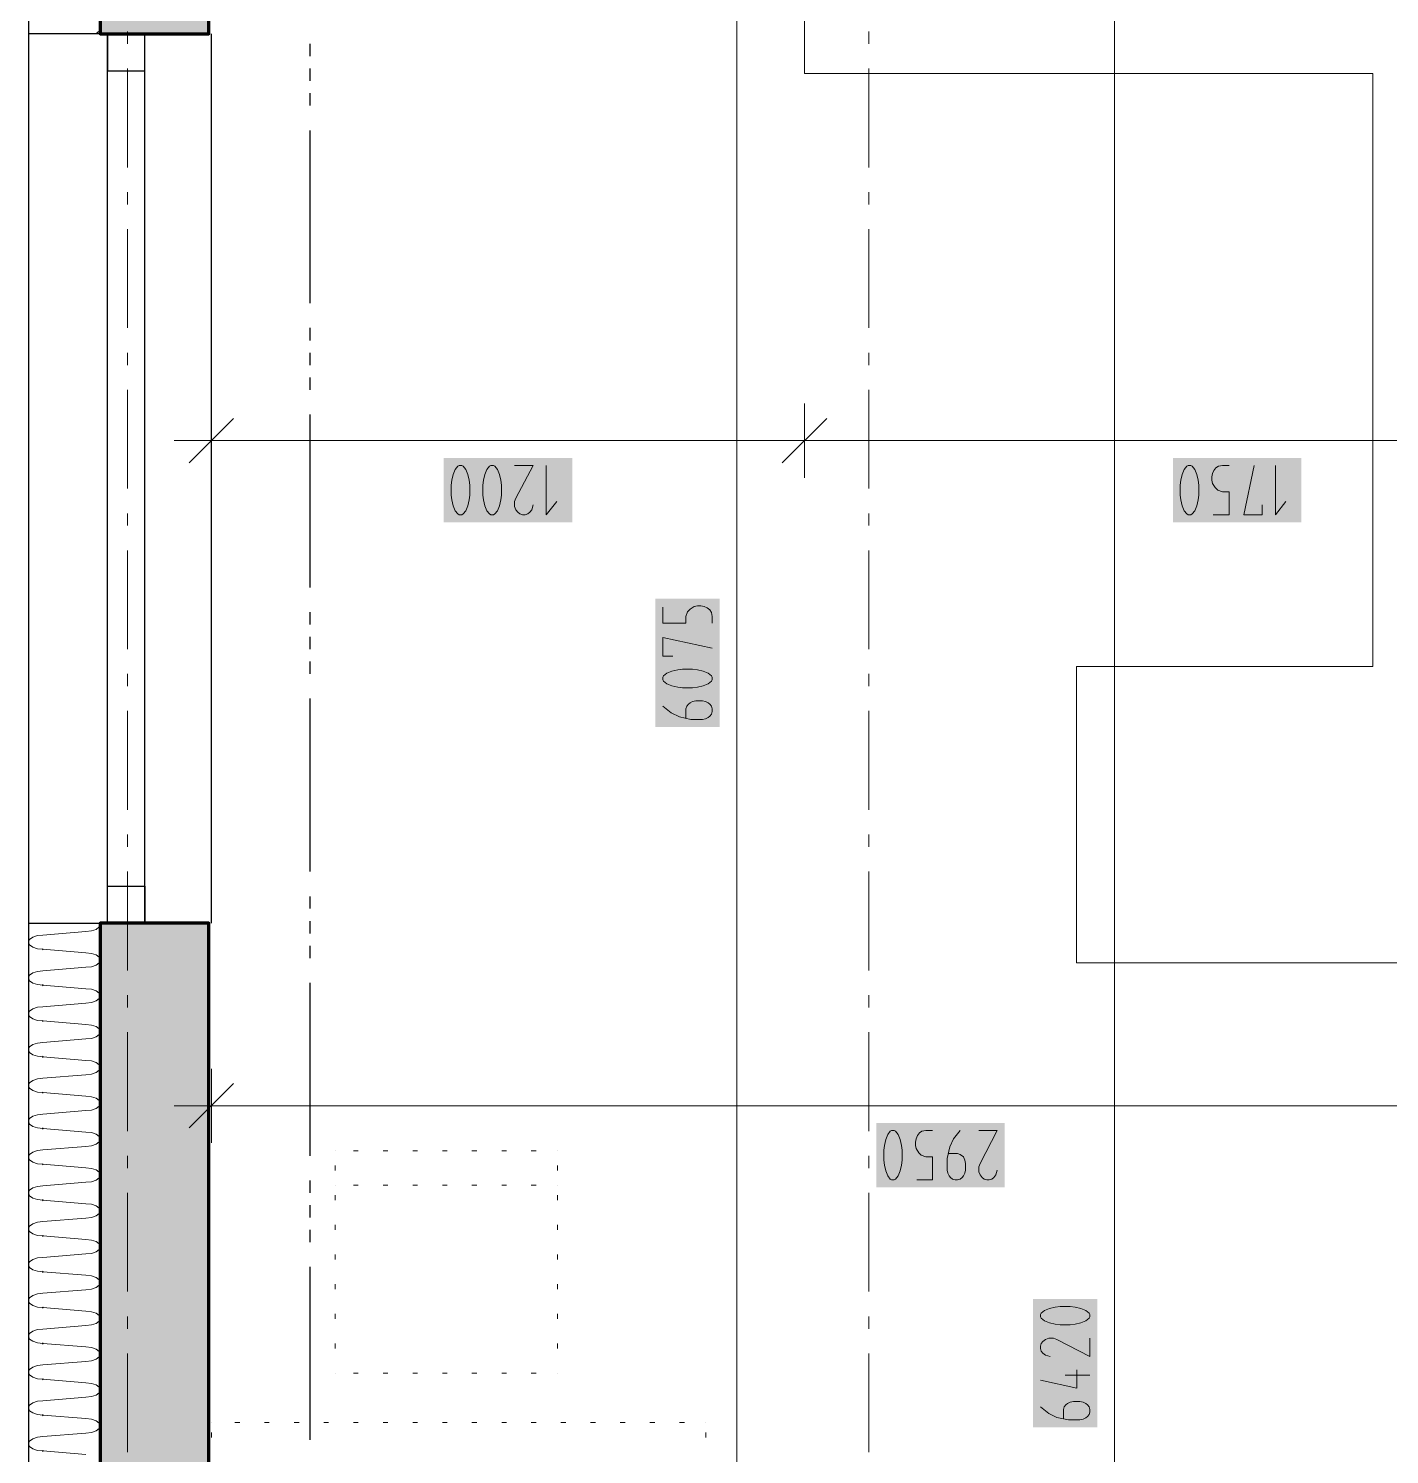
# Model space of a CAD drawing. Header units: millimetres. Extents: x 0 to 594, y 0 to 420.
# Drawn here: x 73.57 to 101.4, y 172.93 to 202.1 of the extents above; entities that cross this region are included whole.
import ezdxf

# ---------------------------------------------------------------- set-up
doc = ezdxf.new("R2010")
doc.units = ezdxf.units.MM
doc.header["$LTSCALE"] = 8
for name, color, linetype in [('PDF_Koty delkove', 7, 'Continuous'), ('PDF_Kuchyne', 7, 'Continuous'), ('PDF_Nabytek', 7, 'Continuous'), ('PDF_Okna', 7, 'Continuous'), ('PDF_Osy hlavni', 7, 'Continuous'), ('PDF_Pozarni useky', 7, 'Continuous'), ('PDF_Steny obvodove nosne', 7, 'Continuous'), ('PDF_Zatepleni', 7, 'Continuous')]:
    doc.layers.add(name, color=color, linetype=linetype)

msp = doc.modelspace()

# ---------------------------------------------------------------- linework, layer by layer
at = {"layer": 'PDF_Koty delkove', "lineweight": 18}
for points in [[(95.782, 167.487), (95.782, 167.863), (95.782, 183.802), (95.782, 207.248), (95.782, 208.714), (95.782, 220.189), (95.782, 221.301), (95.782, 242.582), (95.782, 244.047), (95.782, 287.974), (95.782, 290.552), (95.782, 291.917), (95.782, 360.208), (95.782, 364.049)], [(88.059, 158.419), (88.059, 167.564), (88.059, 174.159), (88.059, 219.835), (88.059, 221.301), (88.059, 236.01), (88.059, 237.476), (88.059, 287.974), (88.059, 291.816)], [(77.309, 194.427), (77.309, 193.669), (77.309, 192.911)], [(89.441, 194.427), (89.441, 193.669), (89.441, 192.911)], [(77.764, 194.124), (76.854, 193.214)], [(89.896, 194.124), (88.986, 193.214)], [(77.309, 193.669), (76.551, 193.669)], [(116.939, 193.669), (110.267, 193.669), (108.498, 193.669), (107.133, 193.669), (89.441, 193.669), (77.309, 193.669)], [(82.943, 192.236), (82.996, 192.169), (83.024, 192.153), (83.077, 192.153), (83.105, 192.169), (83.158, 192.236), (83.199, 192.338), (83.226, 192.456), (83.24, 192.556), (83.24, 192.758), (83.226, 192.859), (83.199, 192.977), (83.158, 193.079), (83.105, 193.146), (83.077, 193.163), (83.024, 193.163), (82.996, 193.146), (82.943, 193.079), (82.902, 192.977), (82.876, 192.859), (82.862, 192.758)], [(83.51, 193.163), (83.888, 193.163), (83.537, 192.489), (83.51, 192.421), (83.51, 192.32), (83.537, 192.254), (83.577, 192.203), (83.618, 192.169), (83.672, 192.153), (83.725, 192.153), (83.78, 192.169), (83.82, 192.203), (83.861, 192.254), (83.888, 192.354)], [(84.158, 193.163), (84.158, 192.153), (84.373, 192.421)], [(97.774, 192.859), (97.774, 192.927), (97.787, 192.995), (97.814, 193.061), (97.855, 193.112), (97.908, 193.146), (97.989, 193.163), (98.124, 193.163)], [(98.8, 192.354), (98.8, 192.153), (98.422, 192.153), (98.637, 193.163)], [(99.07, 193.163), (99.07, 192.153), (99.285, 192.421)], [(97.8, 192.153), (98.124, 192.153), (98.124, 192.624), (97.989, 192.624), (97.895, 192.658), (97.841, 192.709), (97.787, 192.792), (97.774, 192.859)], [(82.862, 192.758), (82.862, 192.556), (82.876, 192.456), (82.902, 192.338), (82.943, 192.236)], [(86.543, 190.261), (86.543, 189.937), (87.014, 189.937), (87.014, 190.073), (87.048, 190.167), (87.099, 190.221), (87.183, 190.274), (87.25, 190.288), (87.317, 190.288), (87.385, 190.274), (87.452, 190.248), (87.502, 190.207), (87.537, 190.154), (87.554, 190.073), (87.554, 189.937)], [(86.744, 189.262), (86.543, 189.262), (86.543, 189.64), (87.554, 189.424)], [(86.559, 188.857), (86.543, 188.83), (86.543, 188.776), (86.559, 188.749), (86.627, 188.695), (86.728, 188.655), (86.846, 188.627), (86.946, 188.614), (87.148, 188.614), (87.25, 188.627), (87.368, 188.655), (87.469, 188.695), (87.537, 188.749), (87.554, 188.776), (87.554, 188.83), (87.537, 188.857), (87.469, 188.911), (87.368, 188.951), (87.25, 188.978), (87.148, 188.992)], [(87.148, 188.992), (86.946, 188.992), (86.846, 188.978), (86.728, 188.951), (86.627, 188.911), (86.559, 188.857)], [(87.014, 187.993), (87.014, 188.182), (87.031, 188.236), (87.064, 188.277), (87.099, 188.303), (87.148, 188.33), (87.216, 188.344), (87.351, 188.344), (87.418, 188.33), (87.469, 188.303), (87.502, 188.277), (87.537, 188.236), (87.554, 188.182), (87.554, 188.128), (87.537, 188.074), (87.502, 188.034), (87.469, 188.007), (87.418, 187.979), (87.351, 187.966), (87.115, 187.966), (86.88, 188.02), (86.711, 188.101), (86.543, 188.236)], [(77.309, 180.821), (77.309, 180.063), (77.309, 179.305)], [(77.764, 180.518), (76.854, 179.608)], [(132.761, 180.063), (122.143, 180.063), (108.649, 180.063), (107.133, 180.063), (77.309, 180.063), (76.551, 180.063)], [(91.438, 178.95), (91.438, 179.152), (91.424, 179.253), (91.397, 179.371), (91.356, 179.472), (91.303, 179.54), (91.275, 179.557), (91.222, 179.557), (91.194, 179.54), (91.141, 179.472), (91.1, 179.371), (91.074, 179.253), (91.06, 179.152)], [(91.735, 178.546), (92.059, 178.546), (92.059, 179.017), (91.923, 179.017), (91.829, 179.052), (91.775, 179.102), (91.722, 179.186), (91.708, 179.253), (91.708, 179.321), (91.722, 179.388), (91.748, 179.455), (91.789, 179.506), (91.842, 179.54), (91.923, 179.557), (92.059, 179.557)], [(92.626, 179.557), (92.49, 179.388), (92.409, 179.22), (92.356, 178.984), (92.356, 178.747), (92.37, 178.681), (92.396, 178.63), (92.423, 178.597), (92.464, 178.562), (92.518, 178.546), (92.571, 178.546), (92.626, 178.562), (92.666, 178.597), (92.693, 178.63), (92.72, 178.681), (92.734, 178.747), (92.734, 178.883), (92.72, 178.95), (92.693, 179.017), (92.626, 179.068), (92.571, 179.085), (92.383, 179.085)], [(93.004, 179.557), (93.382, 179.557), (93.031, 178.883), (93.004, 178.815), (93.004, 178.714), (93.031, 178.647), (93.071, 178.597), (93.112, 178.562), (93.166, 178.546), (93.219, 178.546), (93.274, 178.562)], [(91.06, 179.152), (91.06, 178.95), (91.074, 178.85), (91.1, 178.731), (91.141, 178.63), (91.194, 178.562), (91.222, 178.546), (91.275, 178.546), (91.303, 178.562), (91.356, 178.63), (91.397, 178.731), (91.424, 178.85), (91.438, 178.95)], [(93.274, 178.562), (93.314, 178.597), (93.355, 178.647), (93.382, 178.747)], [(95.277, 174.931), (94.602, 175.283), (94.535, 175.31), (94.434, 175.31), (94.367, 175.283), (94.316, 175.242), (94.282, 175.202), (94.266, 175.147), (94.266, 175.094), (94.282, 175.04), (94.316, 174.999), (94.367, 174.959), (94.467, 174.931)], [(95.277, 175.31), (95.277, 174.931)], [(95.007, 174.661), (95.007, 174.283), (94.266, 174.446)], [(95.277, 174.554), (94.771, 174.554)], [(94.737, 173.663), (94.737, 173.851), (94.754, 173.906), (94.787, 173.946), (94.822, 173.973), (94.871, 174), (94.939, 174.013), (95.074, 174.013), (95.141, 174), (95.192, 173.973), (95.225, 173.946), (95.26, 173.906), (95.277, 173.851), (95.277, 173.798), (95.26, 173.744), (95.225, 173.703), (95.192, 173.676), (95.141, 173.649), (95.074, 173.635), (94.838, 173.635), (94.602, 173.689), (94.434, 173.77), (94.266, 173.906)]]:
    msp.add_lwpolyline(points, dxfattribs=at)
for points in [[(82.214, 192.758), (82.214, 192.556), (82.228, 192.456), (82.254, 192.338), (82.295, 192.236), (82.348, 192.169), (82.376, 192.153), (82.429, 192.153), (82.457, 192.169), (82.51, 192.236), (82.551, 192.338), (82.578, 192.456), (82.592, 192.556), (82.592, 192.758), (82.578, 192.859), (82.551, 192.977), (82.51, 193.079), (82.457, 193.146), (82.429, 193.163), (82.376, 193.163), (82.348, 193.146), (82.295, 193.079), (82.254, 192.977), (82.228, 192.859)], [(97.126, 192.758), (97.126, 192.556), (97.139, 192.456), (97.166, 192.338), (97.207, 192.236), (97.26, 192.169), (97.288, 192.153), (97.341, 192.153), (97.369, 192.169), (97.422, 192.236), (97.463, 192.338), (97.49, 192.456), (97.504, 192.556), (97.504, 192.758), (97.49, 192.859), (97.463, 192.977), (97.422, 193.079), (97.369, 193.146), (97.341, 193.163), (97.288, 193.163), (97.26, 193.146), (97.207, 193.079), (97.166, 192.977), (97.139, 192.859)], [(94.871, 175.958), (94.669, 175.958), (94.569, 175.944), (94.451, 175.917), (94.35, 175.877), (94.282, 175.823), (94.266, 175.796), (94.266, 175.742), (94.282, 175.715), (94.35, 175.661), (94.451, 175.621), (94.569, 175.593), (94.669, 175.579), (94.871, 175.579), (94.973, 175.593), (95.091, 175.621), (95.192, 175.661), (95.26, 175.715), (95.277, 175.742), (95.277, 175.796), (95.26, 175.823), (95.192, 175.877), (95.091, 175.917), (94.973, 175.944)]]:
    msp.add_lwpolyline(points, close=True, dxfattribs=at)
at = {"layer": 'PDF_Koty delkove', "color": 7, "lineweight": 18, "true_color": 0xffffff, "transparency": 33554559}
for points in [[(84.688, 193.315), (82.062, 193.315), (84.688, 192.001), (82.062, 192.001)], [(99.6, 193.315), (96.974, 193.315), (99.6, 192.001), (96.974, 192.001)], [(87.705, 187.814), (87.705, 190.439), (86.391, 187.814), (86.391, 190.439)], [(93.534, 179.709), (90.908, 179.709), (93.534, 178.395), (90.908, 178.395)], [(95.428, 173.483), (95.428, 176.109), (94.114, 173.483), (94.114, 176.109)]]:
    msp.add_solid(points, dxfattribs=at)
at = {"layer": 'PDF_Kuchyne', "lineweight": 13}
msp.add_lwpolyline([(107.133, 189.051), (107.133, 207.248), (101.067, 207.248), (89.441, 207.248), (89.441, 201.182), (101.067, 201.182), (101.067, 189.051), (95.001, 189.051), (95.001, 182.985), (107.133, 182.985), (107.133, 189.051)], dxfattribs=at)
at = {"layer": 'PDF_Nabytek', "lineweight": 13}
for points in [[(79.841, 179.144), (79.841, 179.144)], [(79.841, 179.144), (79.841, 179.144)], [(80.314, 179.144), (80.213, 179.144)], [(80.92, 179.144), (80.819, 179.144)], [(81.527, 179.144), (81.426, 179.144)], [(82.134, 179.144), (82.033, 179.144)], [(82.74, 179.144), (82.639, 179.144)], [(83.347, 179.144), (83.246, 179.144)], [(83.953, 179.144), (83.852, 179.144)], [(84.39, 179.144), (84.39, 179.144)], [(84.39, 179.144), (84.39, 179.144)], [(79.841, 178.737), (79.841, 178.838)], [(84.39, 178.737), (84.39, 178.838)], [(79.841, 178.436), (79.841, 178.436)], [(80.314, 178.436), (80.213, 178.436)], [(80.92, 178.436), (80.819, 178.436)], [(81.527, 178.436), (81.426, 178.436)], [(82.134, 178.436), (82.033, 178.436)], [(82.74, 178.436), (82.639, 178.436)], [(83.347, 178.436), (83.246, 178.436)], [(83.953, 178.436), (83.852, 178.436)], [(84.39, 178.436), (84.39, 178.436)], [(79.841, 178.13), (79.841, 178.231)], [(84.39, 178.13), (84.39, 178.231)], [(79.841, 177.523), (79.841, 177.625)], [(84.39, 177.523), (84.39, 177.625)], [(79.841, 176.917), (79.841, 177.018)], [(84.39, 176.917), (84.39, 177.018)], [(79.841, 176.31), (79.841, 176.411)], [(84.39, 176.31), (84.39, 176.411)], [(79.841, 175.704), (79.841, 175.805)], [(84.39, 175.704), (84.39, 175.805)], [(79.841, 175.097), (79.841, 175.198)], [(84.39, 175.097), (84.39, 175.198)], [(79.841, 174.594), (79.841, 174.594)], [(79.841, 174.594), (79.841, 174.594)], [(80.314, 174.594), (80.213, 174.594)], [(80.92, 174.594), (80.819, 174.594)], [(81.527, 174.594), (81.426, 174.594)], [(82.134, 174.594), (82.033, 174.594)], [(82.74, 174.594), (82.639, 174.594)], [(83.347, 174.594), (83.246, 174.594)], [(83.953, 174.594), (83.852, 174.594)], [(84.39, 174.594), (84.39, 174.594)], [(84.39, 174.594), (84.39, 174.594)], [(77.309, 173.583), (77.309, 173.583)], [(77.309, 173.583), (77.309, 173.583)], [(77.888, 173.583), (77.786, 173.583)], [(78.494, 173.583), (78.393, 173.583)], [(79.101, 173.583), (79, 173.583)], [(79.707, 173.583), (79.606, 173.583)], [(80.314, 173.583), (80.213, 173.583)], [(80.92, 173.583), (80.819, 173.583)], [(81.527, 173.583), (81.426, 173.583)], [(82.134, 173.583), (82.033, 173.583)], [(82.74, 173.583), (82.639, 173.583)], [(83.347, 173.583), (83.246, 173.583)], [(83.953, 173.583), (83.852, 173.583)], [(84.56, 173.583), (84.459, 173.583)], [(85.166, 173.583), (85.065, 173.583)], [(85.773, 173.583), (85.672, 173.583)], [(86.38, 173.583), (86.279, 173.583)], [(86.986, 173.583), (86.885, 173.583)], [(87.419, 173.583), (87.419, 173.583)], [(87.419, 173.583), (87.419, 173.583)], [(77.309, 173.277), (77.309, 173.378)], [(87.419, 173.277), (87.419, 173.378)]]:
    msp.add_lwpolyline(points, dxfattribs=at)
at = {"layer": 'PDF_Okna', "lineweight": 25}
for points in [[(73.569, 201.994), (73.569, 183.797)], [(75.186, 183.797), (75.186, 201.994)], [(75.945, 183.797), (75.945, 201.994)], [(77.309, 183.797), (77.309, 201.994)]]:
    msp.add_lwpolyline(points, dxfattribs=at)
for points in [[(75.186, 201.994), (75.186, 201.236), (75.945, 201.236), (75.945, 201.994)], [(75.186, 183.797), (75.186, 184.555), (75.945, 184.555), (75.945, 183.797)]]:
    msp.add_lwpolyline(points, close=True, dxfattribs=at)
at = {"layer": 'PDF_Osy hlavni', "lineweight": 18}
for points in [[(75.591, 201.787), (75.591, 202.039)], [(90.755, 201.787), (90.755, 202.039)], [(90.755, 201.787), (90.755, 202.039)], [(75.591, 199.259), (75.591, 201.281)], [(90.755, 199.259), (90.755, 201.281)], [(90.755, 199.259), (90.755, 201.281)], [(75.591, 198.501), (75.591, 198.754)], [(90.755, 198.501), (90.755, 198.754), (90.755, 198.501)], [(75.591, 195.974), (75.591, 197.996)], [(90.755, 197.996), (90.755, 195.974), (90.755, 197.996)], [(75.591, 195.215), (75.591, 195.468)], [(90.755, 195.215), (90.755, 195.468), (90.755, 195.215)], [(75.591, 192.688), (75.591, 194.71)], [(90.755, 194.71), (90.755, 192.688), (90.755, 194.71)], [(75.591, 191.93), (75.591, 192.182)], [(90.755, 192.182), (90.755, 191.93), (90.755, 192.182)], [(75.591, 189.402), (75.591, 191.424)], [(90.755, 191.424), (90.755, 189.402), (90.755, 191.424)], [(75.591, 188.644), (75.591, 188.897)], [(90.755, 188.897), (90.755, 188.644), (90.755, 188.897)], [(75.591, 186.117), (75.591, 188.139)], [(90.755, 188.139), (90.755, 186.117), (90.755, 188.139)], [(75.591, 185.358), (75.591, 185.611)], [(90.755, 185.611), (90.755, 185.358), (90.755, 185.611)], [(75.591, 182.831), (75.591, 184.853)], [(90.755, 182.831), (90.755, 184.853), (90.755, 182.831)], [(75.591, 182.073), (75.591, 182.326)], [(90.755, 182.326), (90.755, 182.073), (90.755, 182.326)], [(75.591, 179.545), (75.591, 181.567)], [(90.755, 179.545), (90.755, 181.567), (90.755, 179.545)], [(75.591, 178.787), (75.591, 179.04)], [(90.755, 179.04), (90.755, 178.787), (90.755, 179.04)], [(75.591, 176.26), (75.591, 178.282)], [(90.755, 178.282), (90.755, 176.26), (90.755, 178.282)], [(75.591, 175.501), (75.591, 175.754)], [(90.755, 175.754), (90.755, 175.501), (90.755, 175.754)], [(75.591, 172.974), (75.591, 174.996)], [(90.755, 174.996), (90.755, 172.974), (90.755, 174.996)]]:
    msp.add_lwpolyline(points, dxfattribs=at)
at = {"layer": 'PDF_Pozarni useky', "lineweight": 30}
for points in [[(79.331, 201.534), (79.331, 201.787)], [(79.331, 201.028), (79.331, 201.281)], [(79.331, 200.523), (79.331, 200.776)], [(79.331, 196.479), (79.331, 200.017)], [(79.331, 195.721), (79.331, 195.974)], [(79.331, 195.215), (79.331, 195.468)], [(79.331, 194.71), (79.331, 194.963)], [(79.331, 190.666), (79.331, 194.204)], [(79.331, 189.908), (79.331, 190.161)], [(79.331, 189.402), (79.331, 189.655)], [(79.331, 188.897), (79.331, 189.15)], [(79.331, 184.853), (79.331, 188.391)], [(79.331, 184.095), (79.331, 184.347)], [(79.331, 183.589), (79.331, 183.842)], [(79.331, 183.084), (79.331, 183.336)], [(79.331, 179.04), (79.331, 182.578)], [(79.331, 178.282), (79.331, 178.534)], [(79.331, 177.776), (79.331, 178.029)], [(79.331, 177.271), (79.331, 177.523)], [(79.331, 173.227), (79.331, 176.765)]]:
    msp.add_lwpolyline(points, dxfattribs=at)
at = {"layer": 'PDF_Steny obvodove nosne', "lineweight": 70}
for points in [[(77.259, 223.727), (75.945, 223.727), (75.186, 223.727), (75.035, 223.727), (75.035, 201.994), (75.186, 201.994), (75.945, 201.994), (77.259, 201.994), (77.259, 219.835), (77.259, 221.301), (77.259, 223.727)], [(77.259, 156.144), (88.278, 156.144), (89.744, 156.144), (89.744, 154.678), (91.968, 154.678), (91.968, 156.144), (91.968, 158.368), (77.309, 158.368), (77.259, 158.368), (77.259, 183.797), (75.945, 183.797), (75.186, 183.797), (75.035, 183.797), (75.035, 156.144), (77.259, 156.144)]]:
    msp.add_lwpolyline(points, dxfattribs=at)
at = {"layer": 'PDF_Steny obvodove nosne', "color": 9, "lineweight": 9, "true_color": 0xc0c0c0, "transparency": 33554559}
for points in [[(77.259, 223.727), (75.035, 223.727), (77.259, 201.994), (75.035, 201.994)], [(77.259, 156.144), (77.259, 183.797), (75.035, 156.144), (75.035, 183.797)]]:
    msp.add_solid(points, dxfattribs=at)
at = {"layer": 'PDF_Zatepleni', "lineweight": 30}
for points in [[(73.569, 223.727), (73.569, 201.994)], [(75.035, 201.994), (75.035, 223.727)], [(75.035, 201.994), (73.569, 201.994)], [(73.569, 183.797), (75.035, 183.797)], [(73.569, 183.797), (73.569, 154.678), (75.035, 154.678), (88.278, 154.678)], [(88.278, 156.144), (77.259, 156.144), (75.035, 156.144), (75.035, 183.797)]]:
    msp.add_lwpolyline(points, dxfattribs=at)
at = {"layer": 'PDF_Zatepleni', "lineweight": 9}
for points in [[(74.946, 201.994), (74.95, 201.996), (75.014, 202.044), (75.035, 202.084)], [(75.035, 183.792), (75.032, 183.797)], [(73.862, 183.556), (73.75, 183.545), (73.655, 183.513), (73.591, 183.466), (73.569, 183.41)], [(73.862, 183.556), (74.742, 183.629)], [(74.742, 183.629), (74.854, 183.64), (74.95, 183.672), (75.014, 183.72), (75.035, 183.761)], [(73.569, 183.41), (73.591, 183.354), (73.655, 183.306), (73.75, 183.274), (73.862, 183.263)], [(74.742, 183.19), (73.862, 183.263)], [(74.742, 183.19), (74.742, 183.19)], [(75.035, 183.059), (75.014, 183.1), (74.95, 183.147), (74.854, 183.179), (74.742, 183.19)], [(74.742, 182.896), (74.854, 182.907), (74.95, 182.939), (75.014, 182.987), (75.035, 183.028)], [(73.862, 182.823), (73.75, 182.812), (73.655, 182.78), (73.591, 182.733), (73.569, 182.677)], [(73.569, 182.677), (73.591, 182.621), (73.655, 182.573), (73.75, 182.541), (73.862, 182.53)], [(73.862, 182.823), (74.742, 182.896)], [(74.742, 182.458), (73.862, 182.53)], [(74.742, 182.458), (74.742, 182.458)], [(75.035, 182.326), (75.014, 182.367), (74.95, 182.414), (74.854, 182.446), (74.742, 182.458)], [(73.862, 182.09), (73.75, 182.079), (73.655, 182.047), (73.591, 182), (73.569, 181.944)], [(73.862, 182.09), (74.742, 182.163)], [(74.742, 182.163), (74.854, 182.174), (74.95, 182.206), (75.014, 182.254), (75.035, 182.295)], [(73.569, 181.944), (73.591, 181.888), (73.655, 181.84), (73.75, 181.808), (73.862, 181.797)], [(74.742, 181.725), (73.862, 181.797)], [(74.742, 181.725), (74.742, 181.725)], [(75.035, 181.593), (75.014, 181.634), (74.95, 181.681), (74.854, 181.713), (74.742, 181.725)], [(74.742, 181.43), (74.854, 181.441), (74.95, 181.473), (75.014, 181.521), (75.035, 181.562)], [(73.862, 181.357), (73.75, 181.346), (73.655, 181.314), (73.591, 181.267), (73.569, 181.211)], [(73.569, 181.211), (73.591, 181.155), (73.655, 181.107), (73.75, 181.075), (73.862, 181.064)], [(73.862, 181.357), (74.742, 181.43)], [(74.742, 180.992), (73.862, 181.064)], [(74.742, 180.992), (74.742, 180.992)], [(75.035, 180.86), (75.014, 180.901), (74.95, 180.948), (74.854, 180.98), (74.742, 180.992)], [(73.862, 180.624), (73.75, 180.613), (73.655, 180.581), (73.591, 180.534), (73.569, 180.478)], [(73.862, 180.624), (74.742, 180.697)], [(74.742, 180.697), (74.854, 180.708), (74.95, 180.74), (75.014, 180.788), (75.035, 180.829)], [(73.569, 180.478), (73.591, 180.422), (73.655, 180.374), (73.75, 180.342), (73.862, 180.331)], [(74.742, 180.259), (73.862, 180.331)], [(74.742, 180.259), (74.742, 180.259)], [(75.035, 180.127), (75.014, 180.168), (74.95, 180.216), (74.854, 180.247), (74.742, 180.259)], [(74.742, 179.964), (74.854, 179.975), (74.95, 180.007), (75.014, 180.055), (75.035, 180.096)], [(73.862, 179.891), (73.75, 179.88), (73.655, 179.849), (73.591, 179.801), (73.569, 179.745)], [(73.569, 179.745), (73.591, 179.689), (73.655, 179.641)], [(73.862, 179.891), (74.742, 179.964)], [(73.655, 179.641), (73.75, 179.609), (73.862, 179.598)], [(74.742, 179.526), (73.862, 179.598)], [(74.742, 179.526), (74.742, 179.526)], [(75.035, 179.394), (75.014, 179.435), (74.95, 179.483), (74.854, 179.515), (74.742, 179.526)], [(74.742, 179.231), (73.862, 179.159), (73.75, 179.147), (73.655, 179.116), (73.591, 179.068), (73.569, 179.012)], [(74.742, 179.231), (74.854, 179.242), (74.95, 179.274), (75.014, 179.322), (75.035, 179.363)], [(73.569, 179.012), (73.591, 178.956), (73.655, 178.908), (73.75, 178.876), (73.862, 178.865)], [(74.742, 178.793), (73.862, 178.865)], [(74.742, 178.793), (74.742, 178.793)], [(75.035, 178.661), (75.014, 178.702), (74.95, 178.75), (74.854, 178.782), (74.742, 178.793)], [(74.742, 178.498), (74.854, 178.509), (74.95, 178.541), (75.014, 178.589), (75.035, 178.63)], [(73.862, 178.426), (73.75, 178.414), (73.655, 178.383), (73.591, 178.335), (73.569, 178.279)], [(73.569, 178.279), (73.591, 178.223), (73.655, 178.175), (73.75, 178.144), (73.862, 178.132)], [(73.862, 178.426), (74.742, 178.498)], [(74.742, 178.06), (73.862, 178.132)], [(74.742, 178.06), (74.742, 178.06)], [(75.035, 177.928), (75.014, 177.969), (74.95, 178.017), (74.854, 178.049), (74.742, 178.06)], [(74.742, 177.765), (73.862, 177.693), (73.75, 177.681), (73.655, 177.65), (73.591, 177.602), (73.569, 177.546)], [(74.742, 177.765), (74.854, 177.776), (74.95, 177.808), (75.014, 177.856), (75.035, 177.897)], [(73.569, 177.546), (73.591, 177.49), (73.655, 177.442), (73.75, 177.411), (73.862, 177.399)], [(74.742, 177.327), (73.862, 177.399)], [(74.742, 177.327), (74.742, 177.327)], [(75.035, 177.195), (75.014, 177.236), (74.95, 177.284), (74.854, 177.316), (74.742, 177.327)], [(74.742, 177.032), (74.854, 177.043), (74.95, 177.075), (75.014, 177.123), (75.035, 177.164)], [(74.742, 177.032), (73.862, 176.96), (73.75, 176.949), (73.655, 176.917), (73.591, 176.869), (73.569, 176.813)], [(73.569, 176.813), (73.591, 176.757), (73.655, 176.709), (73.75, 176.678), (73.862, 176.666)], [(74.742, 176.594), (73.862, 176.666)], [(74.742, 176.594), (74.742, 176.594)], [(75.035, 176.462), (75.014, 176.503), (74.95, 176.551), (74.854, 176.583), (74.742, 176.594)], [(73.862, 176.227), (73.75, 176.216), (73.655, 176.184), (73.591, 176.136), (73.569, 176.08)], [(73.862, 176.227), (74.742, 176.299)], [(74.742, 176.299), (74.854, 176.31), (74.95, 176.342), (75.014, 176.39), (75.035, 176.431)], [(73.569, 176.08), (73.591, 176.024), (73.655, 175.976), (73.75, 175.945), (73.862, 175.934)], [(74.742, 175.861), (73.862, 175.934)], [(74.742, 175.861), (74.742, 175.861)], [(75.035, 175.729), (75.014, 175.77), (74.95, 175.818), (74.854, 175.85), (74.742, 175.861)], [(74.742, 175.566), (74.854, 175.578), (74.95, 175.609), (75.014, 175.657), (75.035, 175.698)], [(73.862, 175.494), (73.75, 175.483), (73.655, 175.451), (73.591, 175.403), (73.569, 175.347)], [(73.569, 175.347), (73.591, 175.291), (73.655, 175.244), (73.75, 175.212), (73.862, 175.201)], [(73.862, 175.494), (74.742, 175.566)], [(74.742, 175.128), (73.862, 175.201)], [(74.742, 175.128), (74.742, 175.128)], [(75.035, 174.996), (75.014, 175.037), (74.95, 175.085), (74.854, 175.117), (74.742, 175.128)], [(73.862, 174.761), (73.75, 174.75), (73.655, 174.718), (73.591, 174.67), (73.569, 174.614)], [(73.862, 174.761), (74.742, 174.833)], [(74.742, 174.833), (74.854, 174.845), (74.95, 174.877), (75.014, 174.924), (75.035, 174.965)], [(73.569, 174.614), (73.591, 174.558), (73.655, 174.511), (73.75, 174.479), (73.862, 174.468)], [(74.742, 174.395), (73.862, 174.468)], [(74.742, 174.395), (74.742, 174.395)], [(75.035, 174.263), (75.014, 174.304), (74.95, 174.352), (74.854, 174.384), (74.742, 174.395)], [(74.742, 174.1), (74.854, 174.112), (74.95, 174.144), (75.014, 174.191), (75.035, 174.232)], [(73.862, 174.028), (73.75, 174.017), (73.655, 173.985), (73.591, 173.937), (73.569, 173.881)], [(73.569, 173.881), (73.591, 173.825), (73.655, 173.778), (73.75, 173.746), (73.862, 173.735)], [(73.862, 174.028), (74.742, 174.1)], [(74.742, 173.662), (73.862, 173.735)], [(74.742, 173.662), (74.742, 173.662)], [(75.035, 173.53), (75.014, 173.571), (74.95, 173.619), (74.854, 173.651), (74.742, 173.662)], [(73.862, 173.295), (73.75, 173.284), (73.655, 173.252), (73.591, 173.204), (73.569, 173.148)], [(73.862, 173.295), (74.742, 173.367)], [(74.742, 173.367), (74.854, 173.379), (74.95, 173.411), (75.014, 173.458), (75.035, 173.499)], [(73.569, 173.148), (73.591, 173.092), (73.655, 173.045), (73.75, 173.013), (73.862, 173.002)], [(74.742, 172.929), (73.862, 173.002)], [(74.742, 172.929), (74.742, 172.929)]]:
    msp.add_lwpolyline(points, dxfattribs=at)
at = {"layer": 'PDF_Zatepleni', "lineweight": 9, "transparency": 33554559}
for points in [[(73.862, 183.24), (73.839, 183.263), (73.885, 183.263), (73.862, 183.286)], [(73.862, 182.507), (73.839, 182.53), (73.885, 182.53), (73.862, 182.553)], [(73.862, 181.774), (73.839, 181.797), (73.885, 181.797), (73.862, 181.82)], [(73.862, 181.041), (73.839, 181.064), (73.885, 181.064), (73.862, 181.087)], [(73.862, 180.308), (73.839, 180.331), (73.885, 180.331), (73.862, 180.354)], [(73.862, 179.576), (73.839, 179.598), (73.885, 179.598), (73.862, 179.621)], [(73.862, 178.843), (73.839, 178.865), (73.885, 178.865), (73.862, 178.888)], [(73.862, 178.11), (73.839, 178.132), (73.885, 178.132), (73.862, 178.155)], [(73.862, 177.377), (73.839, 177.399), (73.885, 177.399), (73.862, 177.422)], [(73.862, 176.644), (73.839, 176.666), (73.885, 176.666), (73.862, 176.689)], [(73.862, 175.911), (73.839, 175.934), (73.885, 175.934), (73.862, 175.956)], [(73.862, 175.178), (73.839, 175.201), (73.885, 175.201), (73.862, 175.223)], [(73.862, 174.445), (73.839, 174.468), (73.885, 174.468), (73.862, 174.49)], [(73.862, 173.712), (73.839, 173.735), (73.885, 173.735), (73.862, 173.757)], [(73.862, 172.979), (73.839, 173.002), (73.885, 173.002), (73.862, 173.024)]]:
    msp.add_solid(points, dxfattribs=at)

doc.saveas('drawing.dxf')
